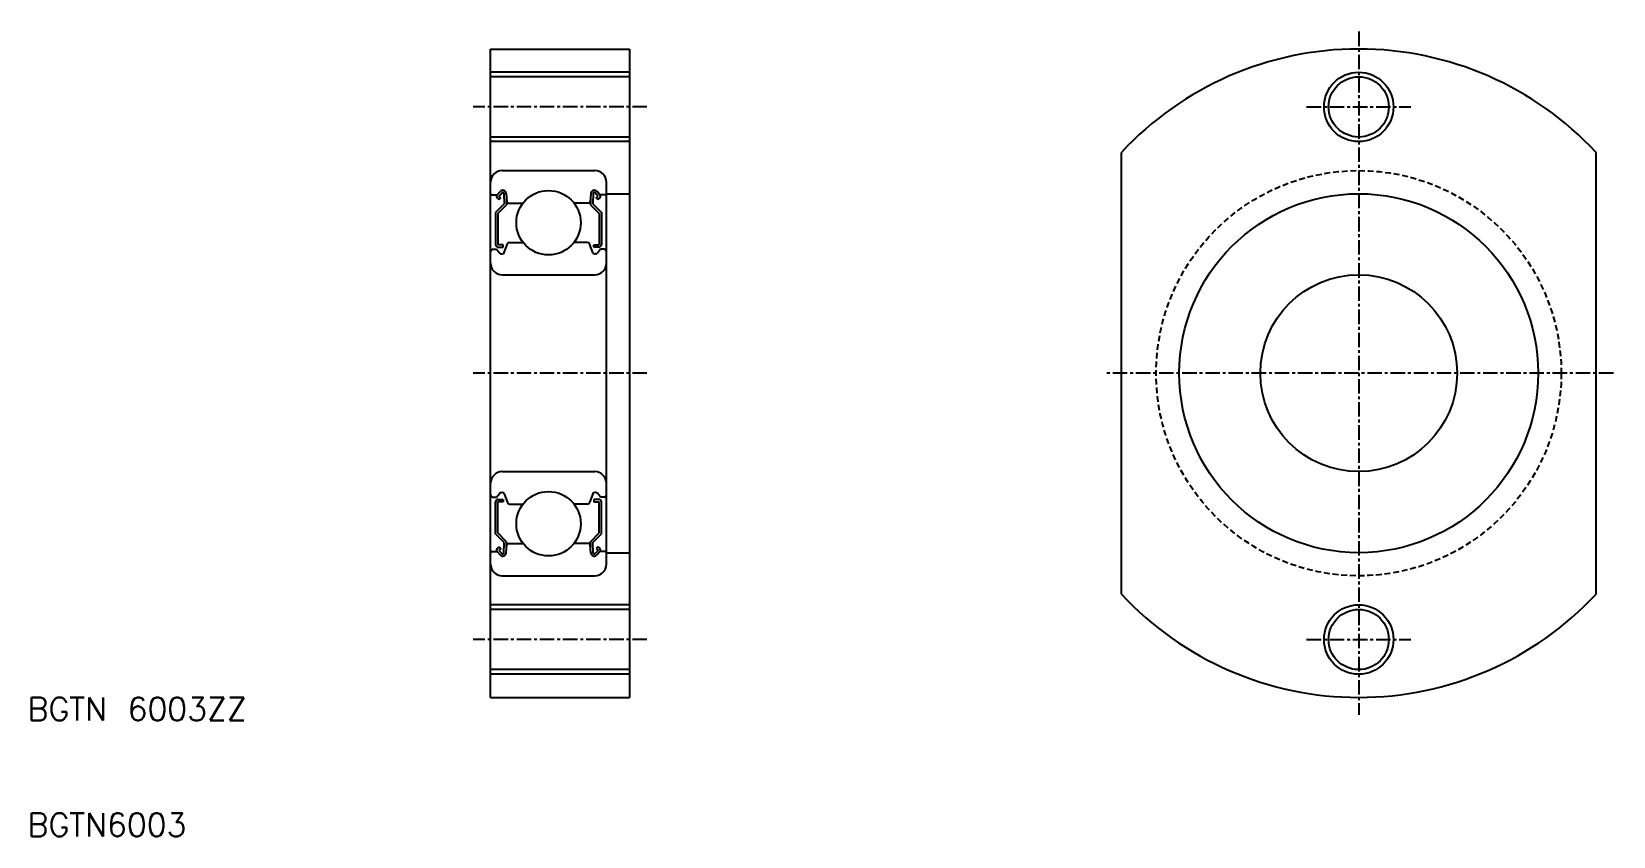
# Model space of a CAD drawing. Extents: x 10 to 147, y 10 to 80.
import ezdxf

# ---------------------------------------------------------------- set-up
doc = ezdxf.new("R2010")
doc.units = 0
doc.linetypes.add('CENTER', pattern=[2, 1.25, -0.25, 0.25, -0.25])
doc.linetypes.add('DASHED', pattern=[0.75, 0.5, -0.25])
doc.layers.get('0').update_dxf_attribs({"linetype": 'CONTINUOUS'})
doc.layers.add('CENTER', color=1, linetype='CENTER')
doc.styles.get("Standard").update_dxf_attribs({"font": 'txt.shx'})

msp = doc.modelspace()

# ---------------------------------------------------------------- linework, layer by layer
at = {"color": 7, "linetype": 'CONTINUOUS'}
for p, q in [((50, 22), (50, 78)), ((50, 78), (62, 78)), ((62, 78), (62, 22)), ((62, 75.6), (50, 75.6)), ((62, 70.4), (50, 70.4)), ((104.5, 30.93), (104.5, 69.07)), ((145.5, 30.93), (145.5, 69.07)), ((51, 67.5), (59, 67.5)), ((50.56, 65.4), (50.81, 65.7)), ((59.44, 65.4), (59.19, 65.7)), ((60, 33.5), (60, 66.5)), ((50.1, 65.4), (50.56, 65.4)), ((51.18, 64.63), (50.43, 63.88)), ((50.74, 64.99), (50.58, 65.12)), ((51.38, 64.55), (50.63, 63.8)), ((50.71, 65.27), (50.96, 65.57)), ((50.87, 65.14), (50.71, 65.27)), ((50.74, 64.99), (50.87, 65.14)), ((51.14, 65.51), (51.18, 64.63)), ((51.34, 65.53), (51.4, 64.79)), ((51.38, 65.02), (51.38, 64.55)), ((51.5, 64.7), (52.8, 64.7)), ((58.5, 64.7), (57.2, 64.7)), ((58.66, 65.53), (58.6, 64.79)), ((58.62, 65.02), (58.62, 64.55)), ((58.62, 64.55), (59.37, 63.8)), ((58.86, 65.51), (58.82, 64.63)), ((58.82, 64.63), (59.57, 63.88)), ((59.29, 65.27), (59.04, 65.57)), ((59.13, 65.14), (59.29, 65.27)), ((59.26, 64.99), (59.13, 65.14)), ((59.26, 64.99), (59.42, 65.12)), ((59.9, 65.4), (59.44, 65.4)), ((60, 65.5), (62, 65.5)), ((50.43, 63.88), (50.43, 61.1)), ((50.63, 63.8), (50.63, 61.1)), ((59.37, 63.8), (59.37, 61.1)), ((59.57, 63.88), (59.57, 61.1)), ((50.2, 60.7), (50.5, 60.7)), ((50.5, 60.7), (50.78, 60.37)), ((51.08, 61.1), (50.63, 61.1)), ((50.63, 60.9), (51.08, 60.9)), ((50.93, 60.3), (50.99, 60.3)), ((51.08, 60.9), (51.08, 61.1)), ((51.18, 60.43), (51.45, 61.17)), ((51.64, 61.3), (52.8, 61.3)), ((58.36, 61.3), (57.2, 61.3)), ((58.82, 60.43), (58.55, 61.17)), ((58.92, 61.1), (59.37, 61.1)), ((58.92, 60.9), (58.92, 61.1)), ((59.37, 60.9), (58.92, 60.9)), ((59.07, 60.3), (59.01, 60.3)), ((59.5, 60.7), (59.22, 60.37)), ((59.8, 60.7), (59.5, 60.7)), ((51, 58.5), (59, 58.5)), ((51, 41.5), (59, 41.5)), ((50.93, 39.7), (50.99, 39.7)), ((59.07, 39.7), (59.01, 39.7)), ((50.2, 39.3), (50.5, 39.3)), ((50.43, 36.12), (50.43, 38.9)), ((50.5, 39.3), (50.78, 39.63)), ((50.63, 39.1), (51.08, 39.1)), ((50.63, 36.2), (50.63, 38.9)), ((51.08, 38.9), (50.63, 38.9)), ((51.08, 39.1), (51.08, 38.9)), ((51.18, 39.57), (51.45, 38.83)), ((51.64, 38.7), (52.8, 38.7)), ((58.36, 38.7), (57.2, 38.7)), ((58.82, 39.57), (58.55, 38.83)), ((58.92, 39.1), (58.92, 38.9)), ((59.37, 39.1), (58.92, 39.1)), ((58.92, 38.9), (59.37, 38.9)), ((59.5, 39.3), (59.22, 39.63)), ((59.37, 36.2), (59.37, 38.9)), ((59.8, 39.3), (59.5, 39.3)), ((59.57, 36.12), (59.57, 38.9)), ((51.18, 35.37), (50.43, 36.12)), ((51.38, 35.45), (50.63, 36.2)), ((58.62, 35.45), (59.37, 36.2)), ((58.82, 35.37), (59.57, 36.12)), ((50.1, 34.6), (50.56, 34.6)), ((50.56, 34.6), (50.81, 34.3)), ((50.74, 35.01), (50.58, 34.88)), ((50.87, 34.86), (50.71, 34.73)), ((50.71, 34.73), (50.96, 34.43)), ((50.74, 35.01), (50.87, 34.86)), ((51.14, 34.49), (51.18, 35.37)), ((51.34, 34.47), (51.4, 35.21)), ((51.38, 34.98), (51.38, 35.45)), ((51.5, 35.3), (52.8, 35.3)), ((58.5, 35.3), (57.2, 35.3)), ((58.66, 34.47), (58.6, 35.21)), ((58.62, 34.98), (58.62, 35.45)), ((58.86, 34.49), (58.82, 35.37)), ((59.29, 34.73), (59.04, 34.43)), ((59.26, 35.01), (59.13, 34.86)), ((59.13, 34.86), (59.29, 34.73)), ((59.44, 34.6), (59.19, 34.3)), ((59.26, 35.01), (59.42, 34.88)), ((59.9, 34.6), (59.44, 34.6)), ((60, 34.5), (62, 34.5)), ((51, 32.5), (59, 32.5)), ((62, 29.6), (50, 29.6)), ((62, 24.4), (50, 24.4)), ((50, 22), (62, 22))]:
    msp.add_line(p, q, dxfattribs=at)
at = {"color": 3, "linetype": 'CONTINUOUS'}
for p, q in [((62, 76), (50, 76)), ((62, 70), (50, 70)), ((62, 30), (50, 30)), ((62, 24), (50, 24))]:
    msp.add_line(p, q, dxfattribs=at)
for centre in [(125, 73), (125, 27)]:
    msp.add_circle(centre, 3, dxfattribs=at)
at = {"color": 7, "linetype": 'CONTINUOUS'}
for centre, radius in [((125, 73), 2.6), ((55, 63), 2.78), ((55, 63), 2.78), ((125, 50), 15.5), ((125, 50), 8.5), ((55, 37), 2.78), ((55, 37), 2.78), ((125, 27), 2.6)]:
    msp.add_circle(centre, radius, dxfattribs=at)
at = {"color": 3, "linetype": 'DASHED'}
msp.add_circle((125, 50), 17.5, dxfattribs=at)
at = {"color": 7, "linetype": 'CONTINUOUS'}
for centre, radius, start, end in [((125, 50), 28, 42.9337, 137.0663), ((51, 66.5), 1, 90, 180), ((59, 66.5), 1, 0, 90), ((51.04, 65.5), 0.3, 4.9968, 140.0012), ((51.04, 65.51), 0.1, 2.8198, 140.0002), ((58.96, 65.5), 0.3, 39.9988, 175.0032), ((58.96, 65.51), 0.1, 39.9998, 177.1802), ((50.1, 65.5), 0.1, 180, 270), ((50.71, 65.27), 0.2, 140.0012, 230.087), ((51.5, 64.8), 0.1, 184.9968, 270), ((58.5, 64.8), 0.1, 270, 355.0032), ((59.29, 65.27), 0.2, 309.913, 39.9988), ((59.9, 65.5), 0.1, 270, 0), ((50.2, 60.5), 0.2, 90, 180), ((50.63, 61.1), 0.2, 180, 270), ((50.93, 60.5), 0.2, 219.9952, 270), ((50.99, 60.5), 0.2, 270, 339.9916), ((51.64, 61.1), 0.2, 90, 159.9916), ((58.36, 61.1), 0.2, 20.0084, 90), ((59.01, 60.5), 0.2, 200.0084, 270), ((59.07, 60.5), 0.2, 270, 320.0048), ((59.37, 61.1), 0.2, 270, 0), ((59.8, 60.5), 0.2, 0, 90), ((51, 59.5), 1, 180, 270), ((59, 59.5), 1, 270, 0), ((51, 40.5), 1, 90, 180), ((59, 40.5), 1, 0, 90), ((50.93, 39.5), 0.2, 90, 140.0048), ((50.99, 39.5), 0.2, 20.0084, 90), ((59.01, 39.5), 0.2, 90, 159.9916), ((59.07, 39.5), 0.2, 39.9952, 90), ((50.2, 39.5), 0.2, 180, 270), ((50.63, 38.9), 0.2, 90, 180), ((51.64, 38.9), 0.2, 200.0084, 270), ((58.36, 38.9), 0.2, 270, 339.9916), ((59.37, 38.9), 0.2, 0, 90), ((59.8, 39.5), 0.2, 270, 0), ((50.1, 34.5), 0.1, 90, 180), ((50.71, 34.73), 0.2, 129.913, 219.9988), ((51.04, 34.5), 0.3, 219.9988, 355.0032), ((51.04, 34.49), 0.1, 219.9998, 357.1802), ((51.5, 35.2), 0.1, 90, 175.0032), ((58.5, 35.2), 0.1, 4.9968, 90), ((58.96, 34.5), 0.3, 184.9968, 320.0012), ((58.96, 34.49), 0.1, 182.8198, 320.0002), ((59.29, 34.73), 0.2, 320.0012, 50.087), ((59.9, 34.5), 0.1, 0, 90), ((51, 33.5), 1, 180, 270), ((59, 33.5), 1, 270, 0), ((125, 50), 28, 222.9337, 317.0663)]:
    msp.add_arc(centre, radius, start, end, dxfattribs=at)
at = {"layer": 'CENTER', "color": 1, "linetype": 'CENTER'}
for p, q in [((125, 79.5), (125, 20.5)), ((63.5, 73), (48.5, 73)), ((120.5, 73), (129.5, 73)), ((63.5, 50), (48.5, 50)), ((147, 50), (103, 50)), ((63.5, 27), (48.5, 27)), ((120.5, 27), (129.5, 27))]:
    msp.add_line(p, q, dxfattribs=at)

# ---------------------------------------------------------------- texts
at = {"color": 7, "linetype": 'CONTINUOUS'}
for s, p in [('BGTN 6003ZZ', (10, 20)), ('BGTN6003', (10, 10))]:
    msp.add_text(s, height=2, dxfattribs=at).set_placement(p)

doc.saveas('drawing.dxf')
